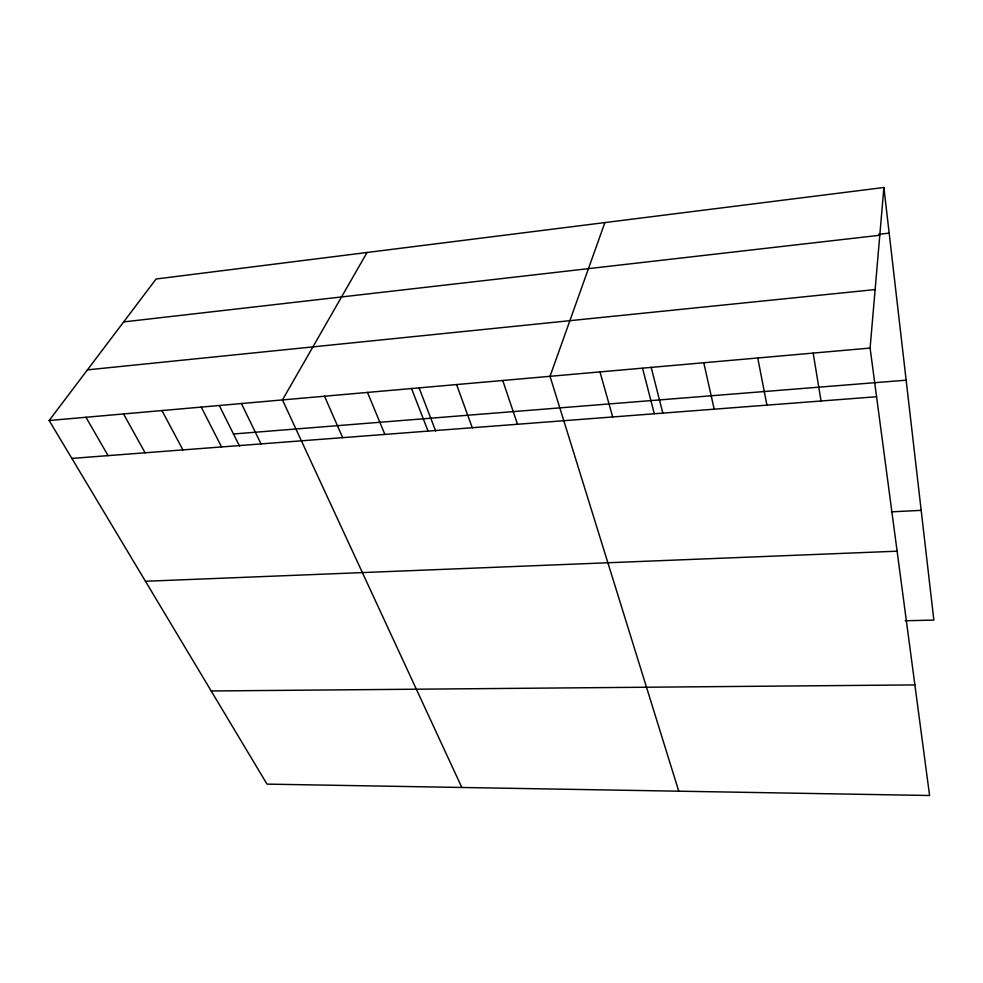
<?xml version="1.0" encoding="UTF-8"?>
<svg xmlns="http://www.w3.org/2000/svg" width="983" height="983" viewBox="0 0 983 983"><rect width="100%" height="100%" fill="white"/><g stroke="black" fill="none" stroke-linecap="round" stroke-linejoin="round"><path stroke-width="1.47" d="M870.102 348.068L883.889 187.495L156.088 279.012L49.15 420.515L266.995 784.127L929.586 795.505L870.102 348.068L49.15 420.515M604.901 222.576L550.025 376.305L678.761 791.204M367.052 252.484L282.477 399.921L461.826 787.481M878.63 234.335L889.16 233.131M123.661 321.92L879.797 235.256M87.426 369.866L875.128 289.567M233.487 433.982L906.142 380.188M71.857 458.41L876.578 396.739M891.36 511.836L921.182 510.361M145.459 581.272L897.11 551.193M905.22 620.764L933.85 620.076L883.889 187.495M211.185 690.975L914.878 684.918M85.939 417.259L108.093 455.633M123.539 413.941L145.103 452.794M161.962 410.562L182.912 449.895M201.232 407.085L221.556 446.933M219.369 405.721L239.52 446.073M241.4 403.546L261.036 443.911M324.501 396.21L342.674 437.656M367.495 392.414L384.881 434.425M411.521 388.531L428.072 431.107M419.176 388.101L435.69 431.058M456.591 384.562L472.258 427.728M502.743 380.482L517.488 424.263M599.974 371.906L612.692 416.964M642.587 368.404L654.297 413.696M651.201 367.384L662.812 413.118M703.779 362.739L714.199 409.186M757.758 357.984L766.924 405.143M813.174 353.094L821.038 400.99"/></g></svg>
